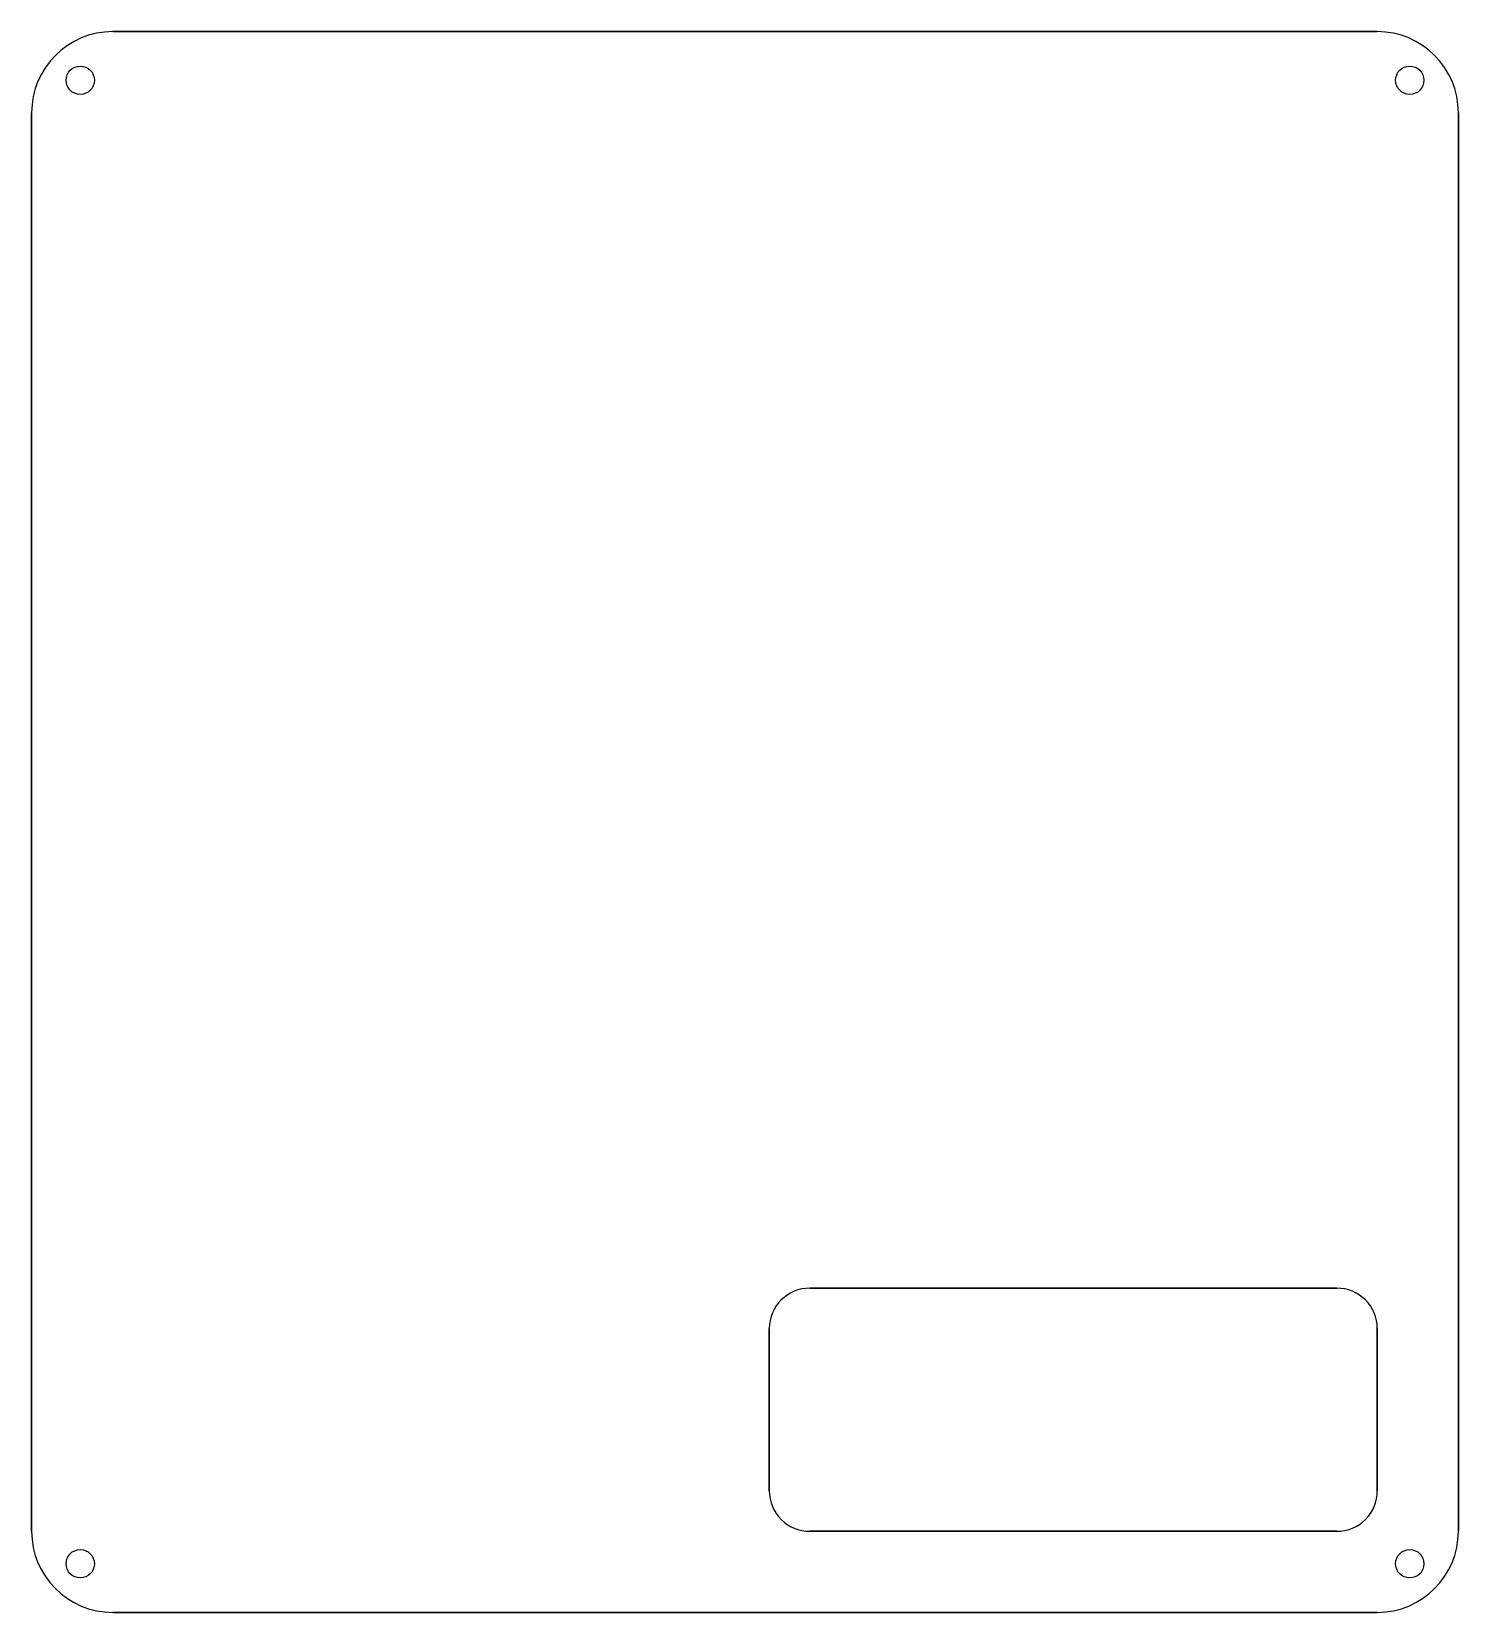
# Model space of a CAD drawing. Header units: millimetres. Extents: x -98 to 78, y -98 to 97.
import ezdxf

# ---------------------------------------------------------------- set-up
doc = ezdxf.new("R2010")
doc.units = ezdxf.units.MM
doc.layers.add('Part__Feature', color=7, linetype='CONTINUOUS')

msp = doc.modelspace()

# ---------------------------------------------------------------- linework, layer by layer
at = {"layer": 'Part__Feature'}
for p, q in [((-88, 97), (-88, 97, 3)), ((-88, 97), (68, 97)), ((-88, 97), (-88, 97, 3)), ((68, 97, 3), (-88, 97, 3)), ((-88, 97), (68, 97)), ((68, 97, 3), (-88, 97, 3)), ((68, 97), (68, 97, 3)), ((68, 97), (68, 97, 3)), ((-98, -88), (-98, 87)), ((-98, 87, 3), (-98, -88, 3)), ((-98, 87), (-98, 87, 3)), ((-98, 87), (-98, 87, 3)), ((-98, -88), (-98, 87)), ((-98, 87, 3), (-98, -88, 3)), ((78, 87), (78, 87, 3)), ((78, 87), (78, -88)), ((78, 87), (78, 87, 3)), ((78, -88, 3), (78, 87, 3)), ((78, 87), (78, -88)), ((78, -88, 3), (78, 87, 3)), ((63, -58), (-2, -58)), ((-2, -58, 3), (63, -58, 3)), ((-2, -58, 3), (-2, -58)), ((-2, -58, 3), (-2, -58)), ((63, -58), (-2, -58)), ((-2, -58, 3), (63, -58, 3)), ((63, -58, 3), (63, -58)), ((63, -58, 3), (63, -58)), ((-7, -63, 3), (-7, -63)), ((-7, -63), (-7, -83)), ((-7, -63, 3), (-7, -63)), ((-7, -83, 3), (-7, -63, 3)), ((-7, -63), (-7, -83)), ((-7, -83, 3), (-7, -63, 3)), ((68, -63, 3), (68, -63)), ((68, -83), (68, -63)), ((68, -63, 3), (68, -83, 3)), ((68, -63, 3), (68, -63)), ((68, -83), (68, -63)), ((68, -63, 3), (68, -83, 3)), ((-7, -83, 3), (-7, -83)), ((-7, -83, 3), (-7, -83)), ((68, -83, 3), (68, -83)), ((68, -83, 3), (68, -83)), ((-98, -88), (-98, -88, 3)), ((-98, -88), (-98, -88, 3)), ((-2, -88, 3), (-2, -88)), ((-2, -88), (63, -88)), ((-2, -88, 3), (-2, -88)), ((63, -88, 3), (-2, -88, 3)), ((-2, -88), (63, -88)), ((63, -88, 3), (-2, -88, 3)), ((63, -88, 3), (63, -88)), ((63, -88, 3), (63, -88)), ((78, -88), (78, -88, 3)), ((78, -88), (78, -88, 3)), ((68, -98), (-88, -98)), ((-88, -98, 3), (68, -98, 3)), ((-88, -98), (-88, -98, 3)), ((-88, -98), (-88, -98, 3)), ((68, -98), (-88, -98)), ((-88, -98, 3), (68, -98, 3)), ((68, -98), (68, -98, 3)), ((68, -98), (68, -98, 3))]:
    msp.add_line(p, q, dxfattribs=at)
for centre in [(-92, 91), (-92, 91, 3), (-92, 91), (-92, 91, 3), (72, 91), (72, 91, 3), (72, 91), (72, 91, 3), (-92, -92), (-92, -92, 3), (-92, -92), (-92, -92, 3), (72, -92), (72, -92, 3), (72, -92), (72, -92, 3)]:
    msp.add_circle(centre, 1.75, dxfattribs=at)
for centre, radius, start, end in [((-88, 87), 10, 90, 180), ((-88, 87, 3), 10, 90, 180), ((-88, 87), 10, 90, 180), ((-88, 87, 3), 10, 90, 180), ((68, 87), 10, 0, 90), ((68, 87, 3), 10, 0, 90), ((68, 87), 10, 0, 90), ((68, 87, 3), 10, 0, 90), ((-2, -63, 3), 5, 90, 180), ((-2, -63), 5, 90, 180), ((-2, -63), 5, 90, 180), ((-2, -63, 3), 5, 90, 180), ((63, -63, 3), 5, 0, 90), ((63, -63), 5, 0, 90), ((63, -63), 5, 0, 90), ((63, -63, 3), 5, 0, 90), ((-2, -83, 3), 5, 180, -90), ((-2, -83), 5, 180, -90), ((-2, -83), 5, 180, -90), ((-2, -83, 3), 5, 180, -90), ((63, -83, 3), 5, -90, 0), ((63, -83), 5, -90, 0), ((63, -83), 5, -90, 0), ((63, -83, 3), 5, -90, 0), ((-88, -88), 10, 180, -90), ((-88, -88, 3), 10, 180, -90), ((-88, -88), 10, 180, -90), ((-88, -88, 3), 10, 180, -90), ((68, -88), 10, -90, 0), ((68, -88, 3), 10, -90, 0), ((68, -88), 10, -90, 0), ((68, -88, 3), 10, -90, 0)]:
    msp.add_arc(centre, radius, start, end, dxfattribs=at)
for points in [[(-90.25, 91, 3), (-90.25, 91)], [(-90.25, 91, 3), (-90.25, 91)], [(73.75, 91, 3), (73.75, 91)], [(73.75, 91, 3), (73.75, 91)], [(-90.25, -92, 3), (-90.25, -92)], [(-90.25, -92, 3), (-90.25, -92)], [(73.75, -92, 3), (73.75, -92)], [(73.75, -92, 3), (73.75, -92)]]:
    msp.add_open_spline(points, degree=1, dxfattribs=at)

doc.saveas('drawing.dxf')
